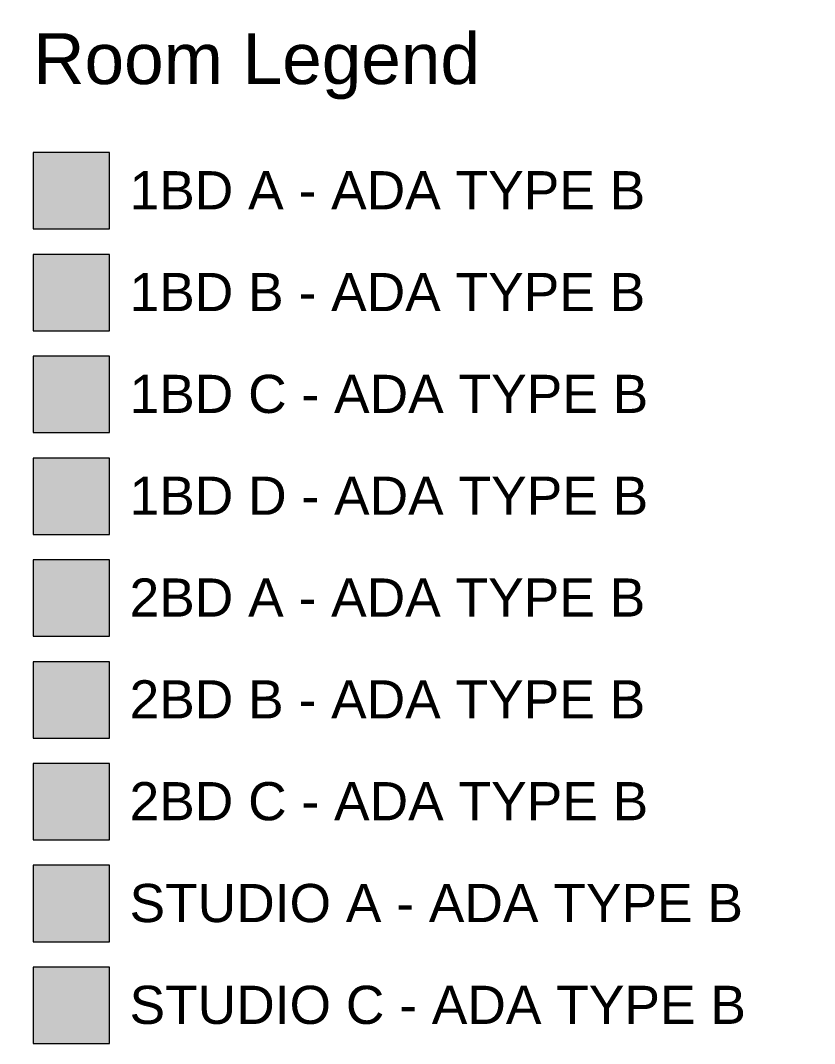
# Model space of a CAD drawing. Header units: inches. Extents: x -1559 to 1959, y 9767 to 12269.
# Drawn here: x -1559 to -156, y 10108 to 11917 of the extents above; entities that cross this region are included whole.
import ezdxf

# ---------------------------------------------------------------- set-up
doc = ezdxf.new("R2010")
doc.units = ezdxf.units.IN
doc.header["$MEASUREMENT"] = 0
for name, color, linetype, lineweight in [('G-ANNO-LEGN', 5, 'Continuous', 9), ('G-ANNO-LEGN-1', 233, 'Continuous', 9), ('G-ANNO-LEGN-2', 254, 'Continuous', 9), ('G-ANNO-LEGN-3', 83, 'Continuous', 9), ('G-ANNO-LEGN-4', 8, 'Continuous', 9), ('G-ANNO-LEGN-5', 145, 'Continuous', 9), ('G-ANNO-LEGN-6', 153, 'Continuous', 9), ('G-ANNO-LEGN-7', 143, 'Continuous', 9), ('G-ANNO-LEGN-8', 9, 'Continuous', 9)]:
    doc.layers.add(name, color=color, linetype=linetype, lineweight=lineweight)
doc.styles.add('Arial', font='arial.ttf', dxfattribs={"height": 90})
doc.styles.add('Arial_1', font='arial.ttf', dxfattribs={"height": 67.5})

msp = doc.modelspace()

# ---------------------------------------------------------------- hatches: boundary and pattern name
at = {"layer": 'G-ANNO-LEGN-1'}
msp.add_hatch(color=256, dxfattribs=at).paths.add_polyline_path([(-1536.7, 10243.5), (-1401.7, 10243.5), (-1401.7, 10108.5), (-1536.7, 10108.5)], flags=0)
at = {"layer": 'G-ANNO-LEGN-2'}
for points in [[(-1536.7, 10963.5), (-1401.7, 10963.5), (-1401.7, 10828.5), (-1536.7, 10828.5)], [(-1536.7, 10423.5), (-1401.7, 10423.5), (-1401.7, 10288.5), (-1536.7, 10288.5)]]:
    msp.add_hatch(color=256, dxfattribs=at).paths.add_polyline_path(points, flags=0)
at = {"layer": 'G-ANNO-LEGN-3'}
msp.add_hatch(color=256, dxfattribs=at).paths.add_polyline_path([(-1536.7, 10603.5), (-1401.7, 10603.5), (-1401.7, 10468.5), (-1536.7, 10468.5)], flags=0)
at = {"layer": 'G-ANNO-LEGN-4'}
msp.add_hatch(color=256, dxfattribs=at).paths.add_polyline_path([(-1536.7, 10783.5), (-1401.7, 10783.5), (-1401.7, 10648.5), (-1536.7, 10648.5)], flags=0)
at = {"layer": 'G-ANNO-LEGN-5'}
msp.add_hatch(color=256, dxfattribs=at).paths.add_polyline_path([(-1536.7, 11143.5), (-1401.7, 11143.5), (-1401.7, 11008.5), (-1536.7, 11008.5)], flags=0)
at = {"layer": 'G-ANNO-LEGN-6'}
msp.add_hatch(color=256, dxfattribs=at).paths.add_polyline_path([(-1536.7, 11323.5), (-1401.7, 11323.5), (-1401.7, 11188.5), (-1536.7, 11188.5)], flags=0)
at = {"layer": 'G-ANNO-LEGN-7'}
msp.add_hatch(color=256, dxfattribs=at).paths.add_polyline_path([(-1536.7, 11503.5), (-1401.7, 11503.5), (-1401.7, 11368.5), (-1536.7, 11368.5)], flags=0)
at = {"layer": 'G-ANNO-LEGN-8'}
msp.add_hatch(color=256, dxfattribs=at).paths.add_polyline_path([(-1536.7, 11683.5), (-1401.7, 11683.5), (-1401.7, 11548.5), (-1536.7, 11548.5)], flags=0)

# ---------------------------------------------------------------- linework, layer by layer
at = {"layer": 'G-ANNO-LEGN'}
for p, q in [((-1536.7, 11683.5), (-1536.7, 11548.5)), ((-1401.7, 11683.5), (-1536.7, 11683.5)), ((-1401.7, 11548.5), (-1401.7, 11683.5)), ((-1536.7, 11548.5), (-1401.7, 11548.5)), ((-1536.7, 11503.5), (-1536.7, 11368.5)), ((-1401.7, 11503.5), (-1536.7, 11503.5)), ((-1401.7, 11368.5), (-1401.7, 11503.5)), ((-1536.7, 11368.5), (-1401.7, 11368.5)), ((-1536.7, 11323.5), (-1536.7, 11188.5)), ((-1401.7, 11323.5), (-1536.7, 11323.5)), ((-1401.7, 11188.5), (-1401.7, 11323.5)), ((-1536.7, 11188.5), (-1401.7, 11188.5)), ((-1536.7, 11143.5), (-1536.7, 11008.5)), ((-1401.7, 11143.5), (-1536.7, 11143.5)), ((-1401.7, 11008.5), (-1401.7, 11143.5)), ((-1536.7, 11008.5), (-1401.7, 11008.5)), ((-1536.7, 10963.5), (-1536.7, 10828.5)), ((-1401.7, 10963.5), (-1536.7, 10963.5)), ((-1401.7, 10828.5), (-1401.7, 10963.5)), ((-1536.7, 10828.5), (-1401.7, 10828.5)), ((-1536.7, 10783.5), (-1536.7, 10648.5)), ((-1401.7, 10783.5), (-1536.7, 10783.5)), ((-1401.7, 10648.5), (-1401.7, 10783.5)), ((-1536.7, 10648.5), (-1401.7, 10648.5)), ((-1536.7, 10603.5), (-1536.7, 10468.5)), ((-1401.7, 10603.5), (-1536.7, 10603.5)), ((-1401.7, 10468.5), (-1401.7, 10603.5)), ((-1536.7, 10468.5), (-1401.7, 10468.5)), ((-1536.7, 10423.5), (-1536.7, 10288.5)), ((-1401.7, 10423.5), (-1536.7, 10423.5)), ((-1401.7, 10288.5), (-1401.7, 10423.5)), ((-1536.7, 10288.5), (-1401.7, 10288.5)), ((-1536.7, 10243.5), (-1536.7, 10108.5)), ((-1401.7, 10243.5), (-1536.7, 10243.5)), ((-1401.7, 10108.5), (-1401.7, 10243.5)), ((-1536.7, 10108.5), (-1401.7, 10108.5))]:
    msp.add_line(p, q, dxfattribs=at)

# ---------------------------------------------------------------- texts
at = {"layer": 'G-ANNO-LEGN', "attachment_point": 1, "line_spacing_factor": 0.941778, "bg_fill": 3, "box_fill_scale": 1.25, "bg_fill_color": 256, "bg_fill_true_color": 13158600, "bg_fill_transparency": 0}
for s, insert, char_height, width, style in [('Room Legend', (-1536.7, 11894.5), 90, 940.836, 'Arial'), ('1BD A - ADA TYPE B', (-1366.4, 11650.6), 67.5, 1087.541, 'Arial_1'), ('1BD B - ADA TYPE B', (-1366.4, 11470.6), 67.5, 1087.541, 'Arial_1'), ('1BD C - ADA TYPE B', (-1366.4, 11290.6), 67.5, 1093.326, 'Arial_1'), ('1BD D - ADA TYPE B', (-1366.4, 11110.6), 67.5, 1093.326, 'Arial_1'), ('2BD A - ADA TYPE B', (-1366.4, 10930.6), 67.5, 1087.541, 'Arial_1'), ('2BD B - ADA TYPE B', (-1366.4, 10750.6), 67.5, 1087.541, 'Arial_1'), ('2BD C - ADA TYPE B', (-1366.4, 10570.6), 67.5, 1093.326, 'Arial_1'), ('STUDIO A - ADA TYPE B', (-1366.4, 10390.6), 67.5, 1293.314, 'Arial_1'), ('STUDIO C - ADA TYPE B', (-1366.4, 10210.6), 67.5, 1299.099, 'Arial_1')]:
    msp.add_mtext(s, dxfattribs=dict(at, insert=insert, char_height=char_height, width=width, style=style))

doc.saveas('drawing.dxf')
